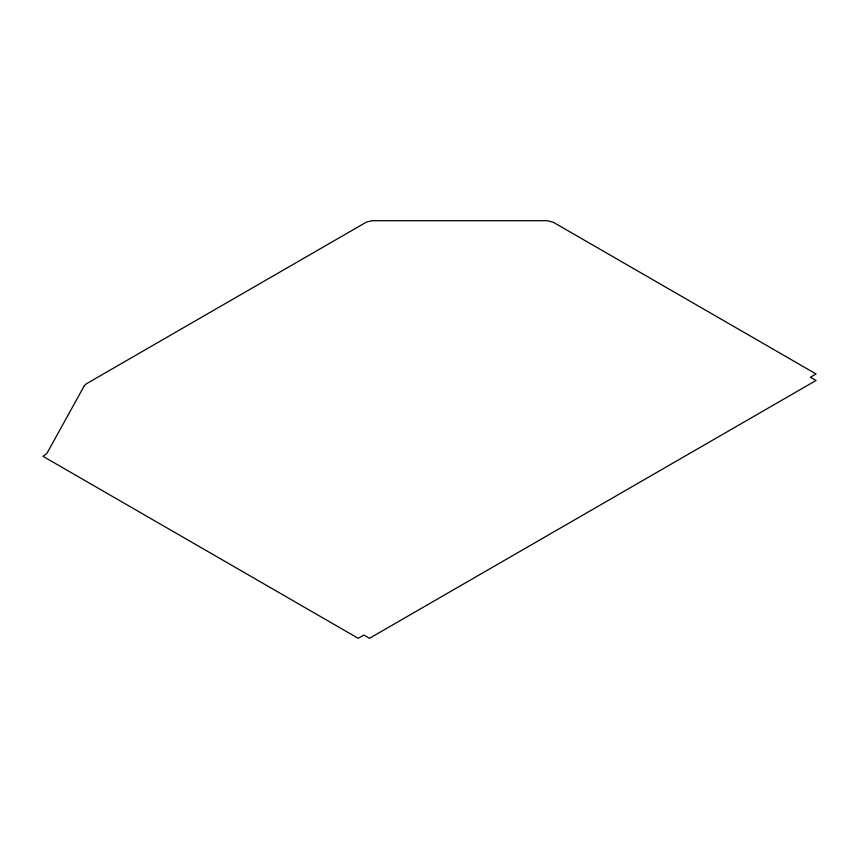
<?xml version="1.0" encoding="UTF-8"?>
<svg xmlns="http://www.w3.org/2000/svg" width="859" height="859" viewBox="0 0 859 859"><rect width="100%" height="100%" fill="white"/><g stroke="black" fill="none" stroke-linecap="round" stroke-linejoin="round"><path stroke-width="1.29" d="M84.311 385.745L47.009 453.208L42.95 456.312L358.182 638.301L363.829 635.048L369.477 638.301L816.05 380.473L810.402 377.219L816.05 373.955L553.357 222.288L547.301 220.699L372.172 220.699L366.525 222.052L86.319 383.823L84.311 385.745"/></g></svg>
